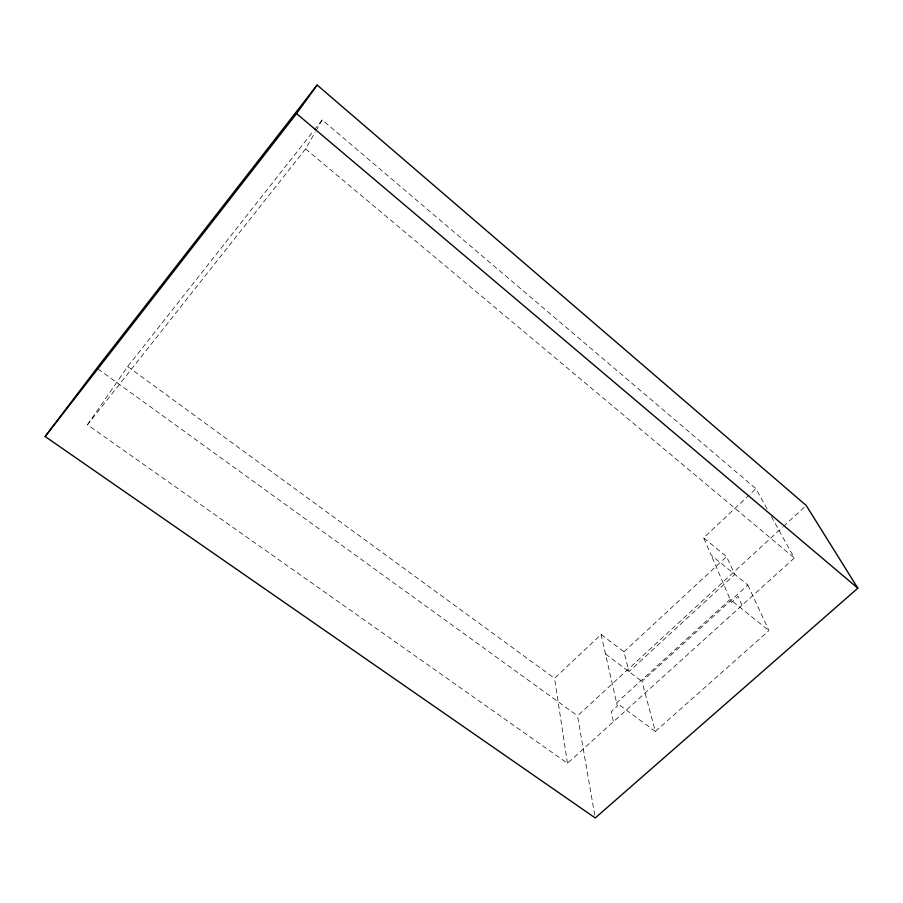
<?xml version="1.0" encoding="UTF-8"?>
<svg xmlns="http://www.w3.org/2000/svg" width="903" height="903" viewBox="0 0 903 903"><rect width="100%" height="100%" fill="white"/><g stroke="black" fill="none" stroke-linecap="round" stroke-linejoin="round"><path stroke-width="0.68" stroke-dasharray="4.51 3.39" d="M771.388 516.64L794.324 557.998L567.468 763.295L87.456 424.782L305.598 148.916L315.282 131.996M315.971 130.788L322.19 119.918L755.879 488.67L767.347 509.337M87.456 424.782L127.684 366.55L313.476 130.98M314.346 129.874L322.19 119.918M567.468 763.295L554.532 678.322L601.093 634.459L623.973 651.774L628.973 671.618L734.816 574.41L726.565 556.62L703.64 537.883L755.879 488.67M623.973 651.774L726.565 556.62M594.772 815.206L577.502 715.808L782.427 527.375M783.465 526.426L805.194 506.436M747.865 585.031L768.938 630.599L655.307 731.441L641.999 681.404L747.865 585.031L711.304 555.289L703.64 537.883M98.055 368.943L577.502 715.808M127.684 366.55L554.532 678.322M655.307 731.441L616.58 702.884L730.143 599.423L768.938 630.599M605.518 653.998L641.999 681.404M305.598 148.916L794.324 557.998M741.995 605.349L738.033 596.364L731.407 602.391L711.304 555.289M601.093 634.459L617.313 706.157L611.252 711.666L613.43 721.7"/><path stroke-width="1.35" d="M45.15 436.521L296.556 113.609L317.145 85.04L806.232 505.488L857.85 588.203L595.246 817.96L45.15 436.521L96.914 368.119L317.145 85.04M296.556 113.609L857.85 588.203"/></g></svg>
